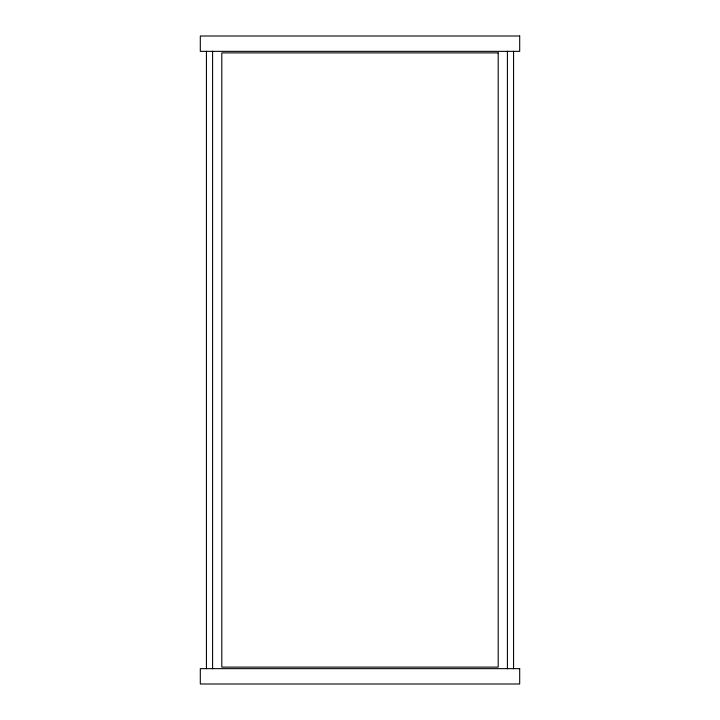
<?xml version="1.0" encoding="UTF-8"?>
<svg xmlns="http://www.w3.org/2000/svg" width="720" height="720" viewBox="0 0 720 720"><rect width="100%" height="100%" fill="white"/><g stroke="black" fill="none" stroke-linecap="round" stroke-linejoin="round"><path stroke-width="1.08" d="M513.558 51.246L513.558 668.754M507.411 51.246L507.411 668.754M212.589 51.246L212.589 668.754M206.442 51.246L206.442 668.754M519.696 36L200.304 36L200.304 51.354L519.696 51.354L519.696 36M498.195 52.893L221.805 52.893L221.805 667.107L498.195 667.107L498.195 52.893M519.696 668.646L200.304 668.646L200.304 684L519.696 684L519.696 668.646"/></g></svg>
